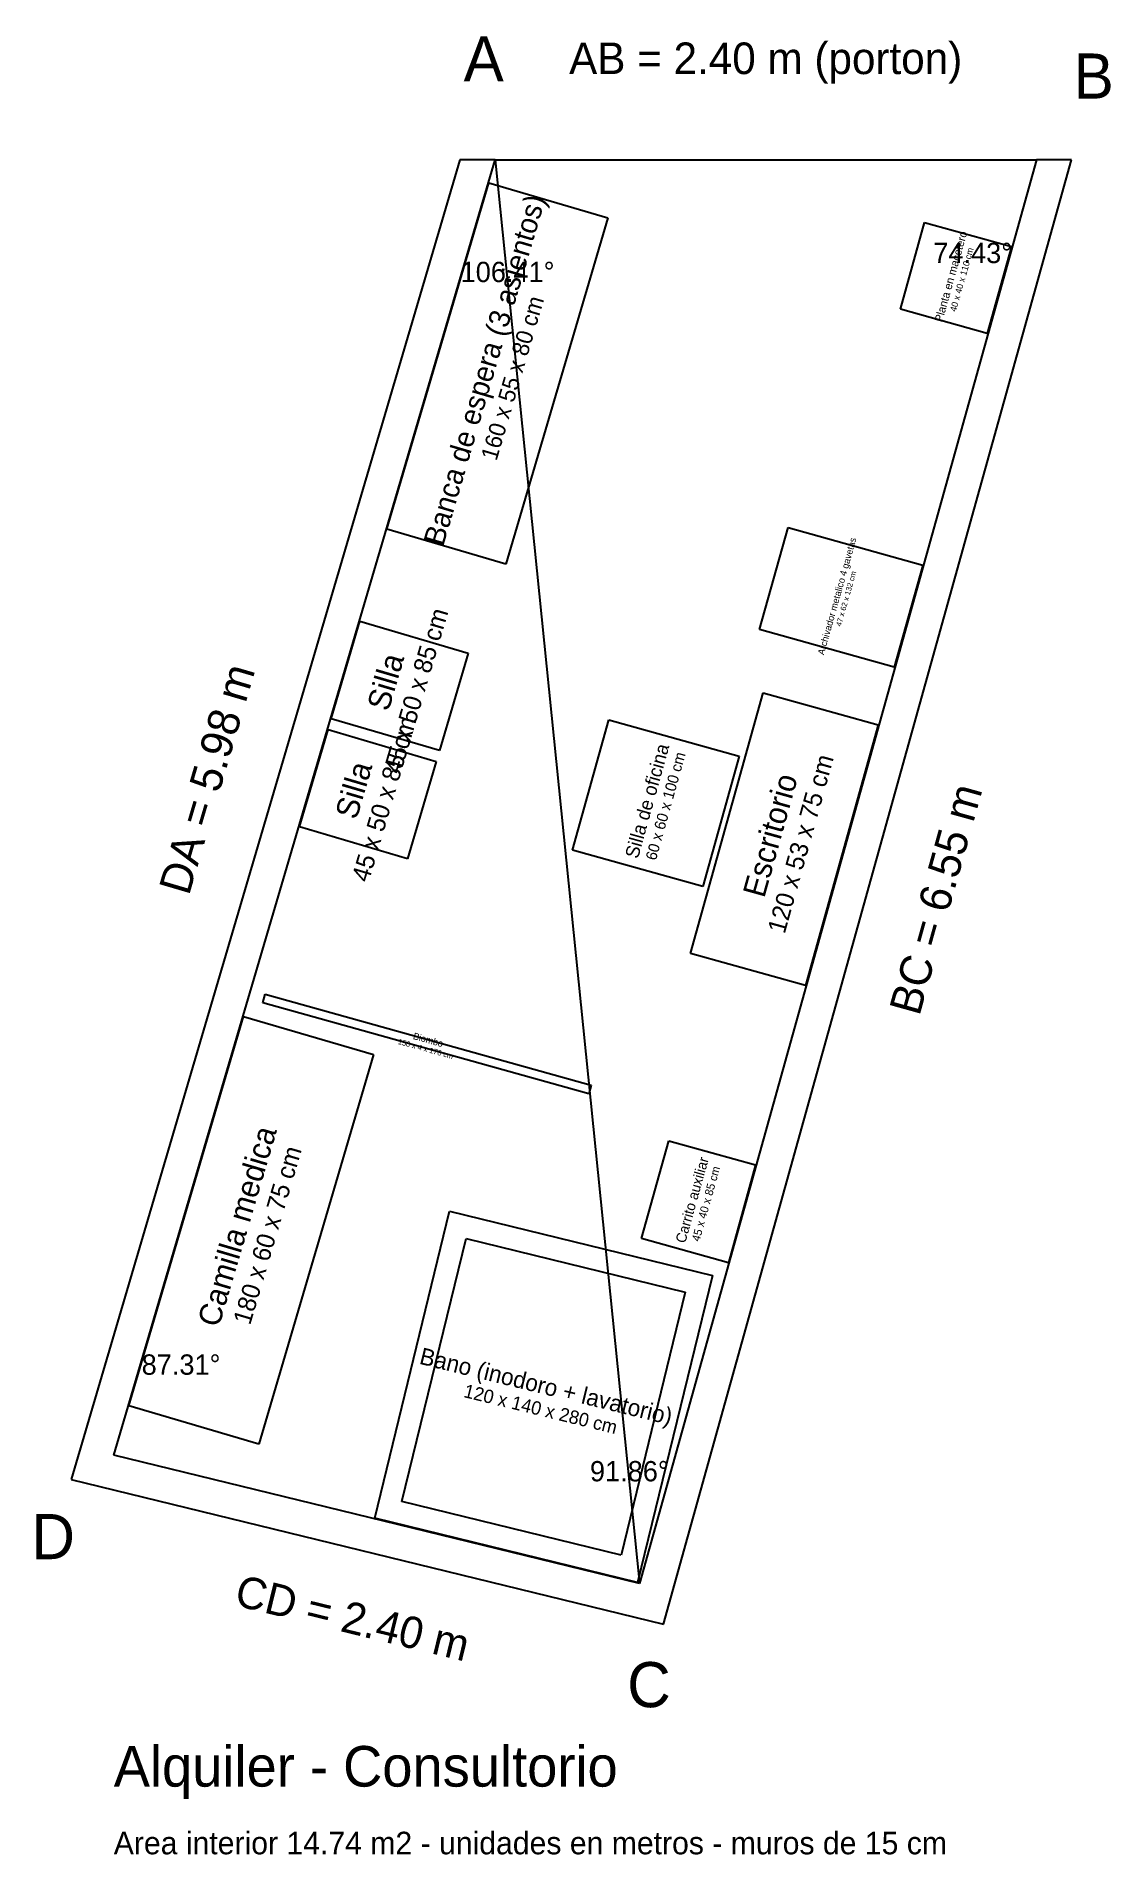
# Model space of a CAD drawing. Extents: x -2.03 to 2.73, y -7.51 to 0.55.
import ezdxf
from ezdxf.enums import TextEntityAlignment as Align

# ---------------------------------------------------------------- set-up
doc = ezdxf.new("R2010")
doc.units = 0
for name, color, linetype in [('BANO', 4, 'CONTINUOUS'), ('COTAS', 5, 'CONTINUOUS'), ('DIAGONAL', 9, 'CONTINUOUS'), ('MUEBLES', 3, 'CONTINUOUS'), ('MUROS', 7, 'CONTINUOUS'), ('PORTON', 1, 'CONTINUOUS'), ('TEXTOS', 7, 'CONTINUOUS')]:
    doc.layers.add(name, color=color, linetype=linetype)

msp = doc.modelspace()

# ---------------------------------------------------------------- linework, layer by layer
at = {"layer": 'BANO'}
for p, q in [((-0.5334, -6.0196), (-0.2014, -4.6596)), ((-0.2014, -4.6596), (0.9644, -4.9442)), ((-0.4125, -5.9462), (-0.1279, -4.7804)), ((-0.1279, -4.7804), (0.8435, -5.0176)), ((0.9644, -4.9442), (0.6324, -6.3042)), ((0.8435, -5.0176), (0.5589, -6.1834)), ((0.5589, -6.1834), (-0.4125, -5.9462)), ((0.6324, -6.3042), (-0.5334, -6.0196))]:
    msp.add_line(p, q, dxfattribs=at)
at = {"layer": 'DIAGONAL'}
msp.add_line((0, 0), (0.6413, -6.3095), dxfattribs=at)
at = {"layer": 'MUEBLES'}
for p, q in [((-0.4789, -1.637), (-0.0269, -0.1022)), ((-0.0269, -0.1022), (0.5007, -0.2576)), ((0.5007, -0.2576), (0.0487, -1.7924)), ((1.7971, -0.6625), (1.9044, -0.2772)), ((1.9044, -0.2772), (2.2897, -0.3845)), ((2.2897, -0.3845), (2.1824, -0.7698)), ((2.1824, -0.7698), (1.7971, -0.6625)), ((0.0487, -1.7924), (-0.4789, -1.637)), ((1.173, -2.082), (1.2992, -1.6292)), ((1.2992, -1.6292), (1.8964, -1.7956)), ((1.8964, -1.7956), (1.7702, -2.2484)), ((-0.7261, -2.4766), (-0.599, -2.0449)), ((-0.599, -2.0449), (-0.1193, -2.1862)), ((1.7702, -2.2484), (1.173, -2.082)), ((-0.1193, -2.1862), (-0.2464, -2.6179)), ((0.8664, -3.5174), (1.1885, -2.3614)), ((1.1885, -2.3614), (1.699, -2.5036)), ((-0.2464, -2.6179), (-0.7261, -2.4766)), ((0.3429, -3.0601), (0.5039, -2.4821)), ((0.5039, -2.4821), (1.0819, -2.6431)), ((-0.8674, -2.9563), (-0.7403, -2.5246)), ((-0.7403, -2.5246), (-0.2606, -2.6659)), ((1.699, -2.5036), (1.3769, -3.6596)), ((1.0819, -2.6431), (0.9209, -3.2211)), ((-0.2606, -2.6659), (-0.3877, -3.0976)), ((-0.3877, -3.0976), (-0.8674, -2.9563)), ((0.9209, -3.2211), (0.3429, -3.0601)), ((1.3769, -3.6596), (0.8664, -3.5174)), ((-1.0291, -3.7366), (-1.0184, -3.698)), ((-1.0184, -3.698), (0.4265, -4.1006)), ((0.4158, -4.1392), (-1.0291, -3.7366)), ((-1.623, -5.5226), (-1.1145, -3.7959)), ((-1.1145, -3.7959), (-0.539, -3.9654)), ((-0.539, -3.9654), (-1.0475, -5.6921)), ((0.4265, -4.1006), (0.4158, -4.1392)), ((0.6491, -4.7805), (0.7699, -4.347)), ((0.7699, -4.347), (1.1553, -4.4543)), ((1.1553, -4.4543), (1.0345, -4.8878)), ((1.0345, -4.8878), (0.6491, -4.7805)), ((-1.0475, -5.6921), (-1.623, -5.5226))]:
    msp.add_line(p, q, dxfattribs=at)
at = {"layer": 'MUROS'}
for p, q in [((-0.1564, 0), (-1.8785, -5.8488)), ((-1.6902, -5.7403), (0, 0)), ((0, 0), (-0.1564, 0)), ((2.4, 0), (0.6413, -6.3095)), ((0.7468, -6.4896), (2.5557, 0)), ((2.5557, 0), (2.4, 0)), ((0.6413, -6.3095), (-1.6902, -5.7403)), ((-1.8785, -5.8488), (0.7468, -6.4896))]:
    msp.add_line(p, q, dxfattribs=at)
at = {"layer": 'PORTON'}
msp.add_line((0, 0), (2.4, 0), dxfattribs=at)

# ---------------------------------------------------------------- texts
at = {"layer": 'COTAS'}
for s, height, p in [('A', 0.2, (-0.0501, 0.4472)), ('AB = 2.40 m (porton)', 0.14, (1.2, 0.45)), ('B', 0.2, (2.6542, 0.3713)), ('74.43%%d', 0.09, (2.1176, -0.4126)), ('106.41%%d', 0.09, (0.0557, -0.4969)), ('87.31%%d', 0.09, (-1.3919, -5.3391)), ('91.86%%d', 0.09, (0.5955, -5.8116)), ('D', 0.2, (-1.9587, -6.1015)), ('C', 0.2, (0.6826, -6.7576))]:
    msp.add_text(s, height=height, dxfattribs=at).set_placement(p, align=Align.MIDDLE_CENTER)
for s, rotation, p in [('DA = 5.98 m', 73.5934, (-1.2768, -2.7431)), ('BC = 6.55 m', -285.5748, (1.9541, -3.2756)), ('CD = 2.40 m', -13.7181, (-0.6311, -6.4621))]:
    msp.add_text(s, height=0.14, rotation=rotation, dxfattribs=at).set_placement(p, align=Align.MIDDLE_CENTER)
at = {"layer": 'TEXTOS'}
for s, height, rotation, p in [('Banca de espera (3 asientos)', 0.0922, 73.59, (-0.0466, -0.9304)), ('Planta en macetero', 0.0358, -285.57, (2.021, -0.5172)), ('40 x 40 x 110 cm', 0.0287, -285.57, (2.0693, -0.5307)), ('160 x 55 x 80 cm', 0.0737, 73.59, (0.0772, -0.9668)), ('Archivador metalico 4 gavetas', 0.03, -285.57, (1.5159, -1.9336)), ('47 x 62 x 132 cm', 0.024, -285.57, (1.5564, -1.9448)), ('45 x 50 x 85 cm', 0.08, 73.59, (-0.3508, -2.3526)), ('Silla', 0.1, 73.59, (-0.4851, -2.313)), ('45 x 50 x 85 cm', 0.08, 73.59, (-0.4921, -2.8323)), ('Silla de oficina', 0.0605, 74.43, (0.6745, -2.841)), ('60 x 60 x 100 cm', 0.0484, 74.43, (0.7561, -2.8638)), ('120 x 53 x 75 cm', 0.08, -285.57, (1.3549, -3.0306)), ('Silla', 0.1, 73.59, (-0.6264, -2.7927)), ('Escritorio', 0.1, -285.57, (1.2201, -2.9931)), ('150 x 4 x 170 cm', 0.024, -15.57, (-0.3073, -3.9403)), ('Biombo', 0.03, -15.57, (-0.2961, -3.8998)), ('Camilla medica', 0.1, 73.59, (-1.1434, -4.7256)), ('180 x 60 x 75 cm', 0.08, 73.59, (-1.0091, -4.7652)), ('Carrito auxiliar', 0.0454, -285.57, (0.8738, -4.6095)), ('45 x 40 x 85 cm', 0.0363, -285.57, (0.935, -4.6265)), ('Bano (inodoro + lavatorio)', 0.0744, -13.72, (0.227, -5.4349)), ('120 x 140 x 280 cm', 0.0596, -13.72, (0.2023, -5.5361))]:
    msp.add_text(s, height=height, rotation=rotation, dxfattribs=at).set_placement(p, align=Align.MIDDLE_CENTER)
for s, height, p in [('Alquiler - Consultorio', 0.18, (-1.6902, -7.2095)), ('Area interior 14.74 m2 - unidades en metros - muros de 15 cm', 0.1, (-1.6902, -7.5095))]:
    msp.add_text(s, height=height, dxfattribs=at).set_placement(p)

doc.saveas('drawing.dxf')
